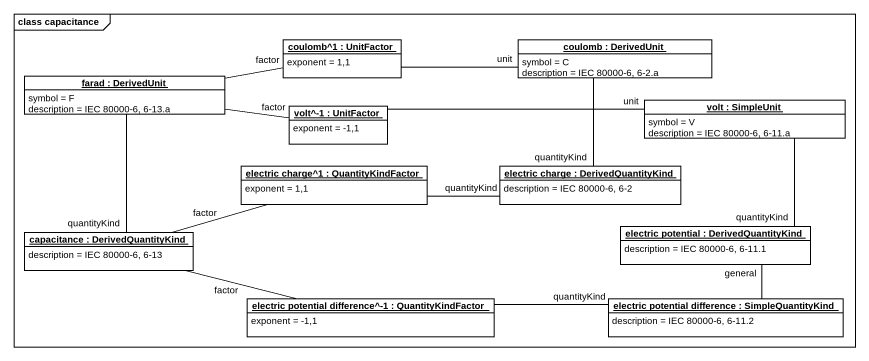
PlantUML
@startuml
mainframe class capacitance
hide circle
hide empty members
object "coulomb^1 : UnitFactor" as coulomb_1 #FFFFFF {
  exponent = 1,1
}
object "coulomb : DerivedUnit" as coulomb #FFFFFF {
  symbol = C
  description = IEC 80000-6, 6-2.a
}
object "farad : DerivedUnit" as farad #FFFFFF {
  symbol = F
  description = IEC 80000-6, 6-13.a
}
object "volt^-1 : UnitFactor" as volt_1 #FFFFFF {
  exponent = -1,1
}
object "volt : SimpleUnit" as volt #FFFFFF {
  symbol = V
  description = IEC 80000-6, 6-11.a
}
object "electric charge^1 : QuantityKindFactor" as electric_charge_1 #FFFFFF {
  exponent = 1,1
}
object "electric charge : DerivedQuantityKind" as electric_charge #FFFFFF {
  description = IEC 80000-6, 6-2
}
object "capacitance : DerivedQuantityKind" as capacitance #FFFFFF {
  description = IEC 80000-6, 6-13
}
object "electric potential : DerivedQuantityKind" as electric_potential #FFFFFF {
  description = IEC 80000-6, 6-11.1
}
object "electric potential difference^-1 : QuantityKindFactor" as electric_potential_2 #FFFFFF {
  exponent = -1,1
}
object "electric potential difference : SimpleQuantityKind" as electric_potential_3 #FFFFFF {
  description = IEC 80000-6, 6-11.2
}
coulomb_1 -left- farad : factor
coulomb -left- coulomb_1 : unit
coulomb -- electric_charge : quantityKind
farad -- capacitance : quantityKind
volt_1 -left- farad : factor
volt -left- volt_1 : unit
volt -- electric_potential : quantityKind
electric_charge_1 -left- capacitance : factor
electric_charge -left- electric_charge_1 : quantityKind
electric_potential_2 -left- capacitance : factor
electric_potential_3 -up- electric_potential : general
electric_potential_3 -left- electric_potential_2 : quantityKind
@enduml
